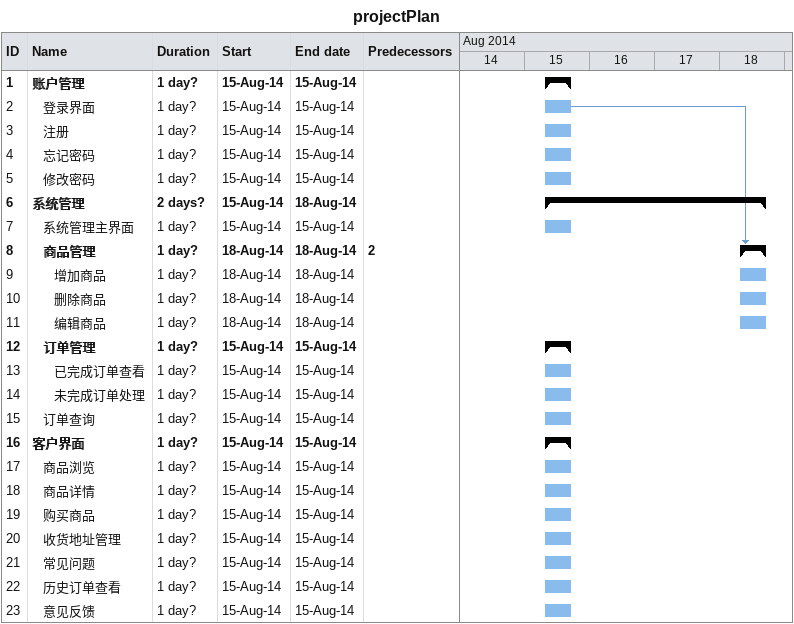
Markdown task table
projectPlan

| ID | Level | Task | Duration | Start | Finish | Predecessors |
|---|---|---|---|---|---|---|
| 1 | 1 | **账户管理** | 1d? | 2014-08-15 | 2014-08-15 |  |
| 2 | 2 | 登录界面 | 1d? | 2014-08-15 | 2014-08-15 |  |
| 3 | 2 | 注册 | 1d? | 2014-08-15 | 2014-08-15 |  |
| 4 | 2 | 忘记密码 | 1d? | 2014-08-15 | 2014-08-15 |  |
| 5 | 2 | 修改密码 | 1d? | 2014-08-15 | 2014-08-15 |  |
| 6 | 1 | **系统管理** | 2d? | 2014-08-15 | 2014-08-18 |  |
| 7 | 2 | 系统管理主界面 | 1d? | 2014-08-15 | 2014-08-15 |  |
| 8 | 2 | **商品管理** | 1d? | 2014-08-18 | 2014-08-18 | 2 |
| 9 | 3 | 增加商品 | 1d? | 2014-08-18 | 2014-08-18 |  |
| 10 | 3 | 删除商品 | 1d? | 2014-08-18 | 2014-08-18 |  |
| 11 | 3 | 编辑商品 | 1d? | 2014-08-18 | 2014-08-18 |  |
| 12 | 2 | **订单管理** | 1d? | 2014-08-15 | 2014-08-15 |  |
| 13 | 3 | 已完成订单查看 | 1d? | 2014-08-15 | 2014-08-15 |  |
| 14 | 3 | 未完成订单处理 | 1d? | 2014-08-15 | 2014-08-15 |  |
| 15 | 2 | 订单查询 | 1d? | 2014-08-15 | 2014-08-15 |  |
| 16 | 1 | **客户界面** | 1d? | 2014-08-15 | 2014-08-15 |  |
| 17 | 2 | 商品浏览 | 1d? | 2014-08-15 | 2014-08-15 |  |
| 18 | 2 | 商品详情 | 1d? | 2014-08-15 | 2014-08-15 |  |
| 19 | 2 | 购买商品 | 1d? | 2014-08-15 | 2014-08-15 |  |
| 20 | 2 | 收货地址管理 | 1d? | 2014-08-15 | 2014-08-15 |  |
| 21 | 2 | 常见问题 | 1d? | 2014-08-15 | 2014-08-15 |  |
| 22 | 2 | 历史订单查看 | 1d? | 2014-08-15 | 2014-08-15 |  |
| 23 | 2 | 意见反馈 | 1d? | 2014-08-15 | 2014-08-15 |  |
